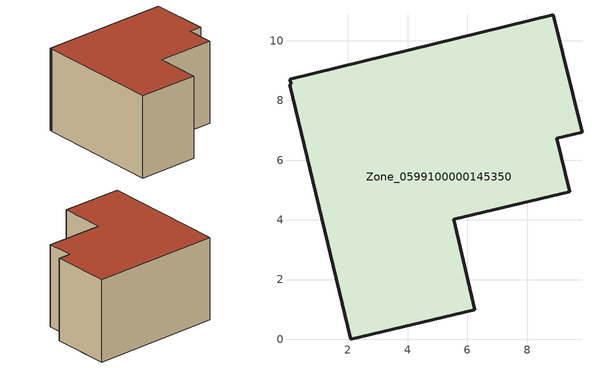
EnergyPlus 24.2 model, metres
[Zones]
Zone_0599100000145350
 floor ground (C_G): 0.05,8.71 8.87,10.87 9.84,6.93 8.99,6.73 9.43,4.94 5.54,4.02 6.25,0.99 2.09,0 0.04,8.53 0.09,8.54 z0
 wall outside (C_F): 8.87,10.87 0.05,8.71 0.09,8.54 0.04,8.53 2.09,0 6.25,0.99 5.54,4.02 9.43,4.94 8.99,6.73 9.84,6.93 8.87,10.87 z0:5.8
 roof outside (C_R): 0.09,8.54 0.04,8.53 2.09,0 6.25,0.99 5.54,4.02 9.43,4.94 8.99,6.73 9.84,6.93 8.87,10.87 0.05,8.71 z5.8
[BUILDING]
Pand.0599100000145350: North Axis=0; Terrain=City; Loads Convergence Tolerance Value=0.04; Temperature Convergence Tolerance Value=0.4; Solar Distribution=FullExterior; Maximum Number of Warmup Days=25; Minimum Number of Warmup Days=1
[Site:Location]
Rotterdam.The.Hague.AP_ZH_NLD Design_Conditions: Latitude=51.96; Longitude=4.45; Time Zone=1; Elevation=-4.5
[SITE:GROUNDTEMPERATURE:BUILDINGSURFACE]
18, 18, 18, 18, 18, 18, 18, 18, 18, 18, 18, 18
[MATERIAL] Thermal Absorptance=0.9; Solar Absorptance=0.7; Visible Absorptance=0.7
Name | Roughness | Thickness | Conductivity | Density | Specific Heat
G.TC.1965-1974 | MediumSmooth | 0.15 | 0.882353 | 540 | 1210
F.TC.1965-1974 | Rough | 0.3 | 0.697674 | 1920 | 840
R.TC.1965-1974 | MediumRough | 0.2 | 0.232558 | 1500 | 1000
[CONSTRUCTION]
C_G: G.TC.1965-1974
C_F: F.TC.1965-1974
C_R: R.TC.1965-1974
[ZONE]
Zone_0599100000145350: Type=1; Multiplier=1; Ceiling Height=Autocalculate; Volume=Autocalculate; Floor Area=autocalculate; Part of Total Floor Area=Yes
[ZONEINFILTRATION:DESIGNFLOWRATE]
Infil_Zone_0599100000145350: Zone or ZoneList or Space or SpaceList=Zone_0599100000145350; Schedule=AlwaysOn; Design Flow Rate Calculation Method=Flow/Area; Flow Rate per Floor Area=0.003; Constant Term Coefficient=1; Temperature Term Coefficient=0; Velocity Term Coefficient=0; Velocity Squared Term Coefficient=0
[HVACTEMPLATE:ZONE:IDEALLOADSAIRSYSTEM]
Zone_0599100000145350: Maximum Heating Supply Air Temperature=50; Minimum Cooling Supply Air Temperature=13; Maximum Heating Supply Air Humidity Ratio=0.0156; Minimum Cooling Supply Air Humidity Ratio=0.0077; Heating Limit=NoLimit; Cooling Limit=NoLimit; Dehumidification Control Type=ConstantSensibleHeatRatio; Cooling Sensible Heat Ratio=0.7; Dehumidification Setpoint=60; Humidification Control Type=None; Humidification Setpoint=30; Outdoor Air Method=None; Outdoor Air Flow Rate per Person=0.00944; Outdoor Air Flow Rate per Zone Floor Area=0; Outdoor Air Flow Rate per Zone=0; Demand Controlled Ventilation Type=None; Outdoor Air Economizer Type=NoEconomizer; Heat Recovery Type=None; Sensible Heat Recovery Effectiveness=0.7; Latent Heat Recovery Effectiveness=0.65
[ZONECONTROL:THERMOSTAT]
ThermostatControl_Zone_0599100000145350: Zone or ZoneList=Zone_0599100000145350; Control Type Schedule=DualSetpointControlType; Control 1=Thermostat_Zone_0599100000145350; Temperature Difference Between Cutout And Setpoint=0
[THERMOSTATSETPOINT:DUALSETPOINT]
Thermostat_Zone_0599100000145350: Heating Setpoint Temperature Schedule=HeatingSetpoint_Zone_0599100000145350; Cooling Setpoint Temperature Schedule=CoolingSetpoint_Zone_0599100000145350
[SCHEDULE:COMPACT]
HeatingSetpoint_Zone_0599100000145350: Through: 12/31, For: AllDays, Until: 24:00, 21
CoolingSetpoint_Zone_0599100000145350: Through: 12/31, For: AllDays, Until: 24:00, 24
DualSetpointControlType: Through: 12/31, For: AllDays, Until: 24:00, 4
AlwaysOn: Through: 12/31, For: AllDays, Until: 24:00, 1
